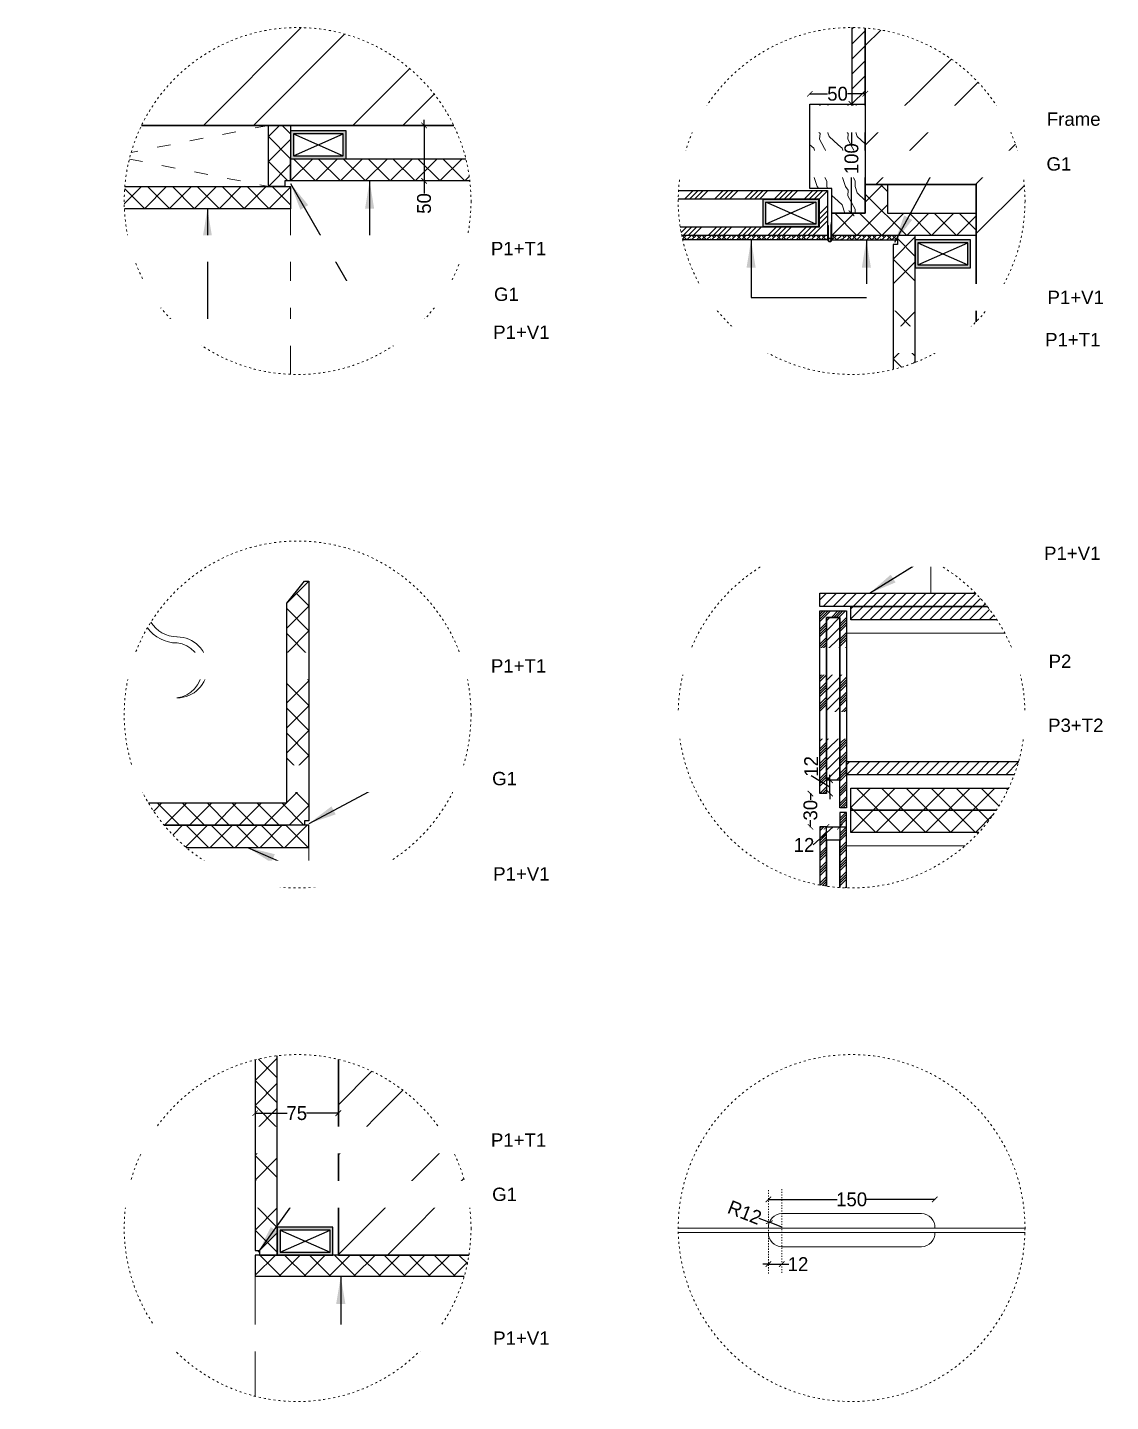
# Model space of a CAD drawing. Header units: millimetres. Extents: x 75500 to 345360, y -224327 to 19532.
# Drawn here: x 212466 to 213443, y -107054 to -105816 of the extents above; entities that cross this region are included whole.
import ezdxf

# ---------------------------------------------------------------- set-up
doc = ezdxf.new("R2010")
doc.units = ezdxf.units.MM
doc.header["$LTSCALE"] = 0.01
doc.linetypes.add('ACAD_ISO03W100', pattern=[30, 12, -18])
doc.linetypes.add('ZWCAD_ISO03W100', pattern=[30, 12, -18])
doc.layers.add('A- Ele 4', color=250, linetype='Continuous', lineweight=15, true_color=0x333333)
for name, color, linetype, lineweight in [('A-Ele 6', 250, 'Continuous', 0), ('A-WALL', 7, 'Continuous', 30), ('Cut', 1, 'Continuous', 25), ('ele 0.1', 252, 'Continuous', 13), ('furniture section', 7, 'Continuous', 25), ('hatch', 251, 'Continuous', 0), ('text', 253, 'Continuous', 0)]:
    doc.layers.add(name, color=color, linetype=linetype, lineweight=lineweight)
doc.layers.add('e .05', color=253, linetype='Continuous')
doc.styles.add('ISOCP2', font='GOTHIC.TTF')
doc.styles.add('rbrr.w.a.a.wd.unit-d$0$Standard', font='arial.ttf')
doc.styles.get("Standard").update_dxf_attribs({"font": 'arial.ttf'})
doc.dimstyles.new('77', dxfattribs={"dimscale": 0.25, "dimtxt": 130, "dimasz": 100, "dimexe": 5, "dimexo": 1, "dimgap": 0.25, "dimtad": 0, "dimdec": 0, "dimrnd": 5, "dimzin": 0, "dimdsep": 46, "dimtxsty": 'ISOCP2', "dimblk": 'ARCHTICK', "dimcen": 0, "dimdle": 100, "dimclrd": 1, "dimclre": 256, "dimclrt": 256, "dimazin": 0, "dimtm": 1e-09, "dimtfac": 1, "dimtdec": 0, "dimtmove": 1, "dimatfit": 0, "dimfxl": 1, "dimtolj": 1, "dimtzin": 12, "dimlwd": -1, "dimlwe": -1, "dimarcsym": 0})
doc.dimstyles.new('MIGCS IN MM 1 100', dxfattribs={"dimtxt": 40, "dimasz": 30, "dimexe": 180, "dimexo": 100, "dimgap": 25, "dimtad": 0, "dimdec": 0, "dimzin": 0, "dimdsep": 46, "dimtxsty": 'Standard', "dimblk": 'ARCHTICK', "dimcen": 150, "dimse1": 1, "dimse2": 1, "dimclrd": 3, "dimclre": 3, "dimclrt": 3, "dimadec": 0, "dimazin": 0, "dimtfac": 1, "dimtdec": 0, "dimtix": 1, "dimtmove": 2, "dimatfit": 3, "dimfxl": 1, "dimtolj": 1, "dimtzin": 0, "dimarcsym": 0})
pattern_1 = [(45, (213180.735, -106506.457), (-6.7352, 6.7352), []), (45, (213182.98, -106506.457), (-6.7352, 6.7352), []), (45, (213185.225, -106506.457), (-6.7352, 6.7352), []), (45, (213187.47, -106506.457), (-6.7352, 6.7352), [])]

# ---------------------------------------------------------------- blocks, each defined once
blk = doc.blocks.new('ASDFGBwrg')
at = {"layer": 'Cut'}
h = blk.add_hatch(color=256, dxfattribs=at)
h.dxf.hatch_style = 1
h.paths.add_polyline_path([(87923.9, 2882.8), (87923.9, 2857.8), (87973.9, 2857.8), (87973.9, 2882.8)])
h.paths.add_polyline_path([(87926.4, 2880.3), (87926.4, 2860.3), (87971.4, 2860.3), (87971.4, 2880.3)], flags=16)
for p, q in [((87926.4, 2880.3), (87971.4, 2860.3)), ((87926.4, 2860.3), (87971.4, 2880.3))]:
    blk.add_line(p, q, dxfattribs=at)
for points in [[(87923.9, 2882.8), (87973.9, 2882.8), (87973.9, 2857.8), (87923.9, 2857.8)], [(87926.4, 2880.3), (87971.4, 2880.3), (87971.4, 2860.3), (87926.4, 2860.3)]]:
    blk.add_lwpolyline(points, close=True, dxfattribs=at)
blk = doc.blocks.new('_ARCHTICK')
at = {"color": 0, "linetype": 'ByBlock', "const_width": 0.15}
blk.add_lwpolyline([(-0.5, -0.5), (0.5, 0.5)], dxfattribs=at)
blk = doc.blocks.new('*D331')
at = {"color": 1, "lineweight": 25, "ltscale": 4, "transparency": 16777216}
for p, q in [((212823.9, -105904.5), (212823.9, -105899.5)), ((212823.9, -105904.5), (212823.9, -105954.5)), ((212823.9, -105954.5), (212823.9, -105965.8)), ((212823.9, -105954.5), (212823.9, -105959.5))]:
    blk.add_line(p, q, dxfattribs=at)
at = {"layer": 'Defpoints', "color": 0, "transparency": 16777216}
for p in [(212803.8, -105904.5), (212803.8, -105954.5), (212823.9, -105954.5)]:
    blk.add_point(p, dxfattribs=at)
at = {"color": 1, "lineweight": 25, "transparency": 16777216, "xscale": 5, "yscale": 5, "zscale": 5}
for p, rotation in [((212823.9, -105904.5), 270), ((212823.9, -105954.5), 90)]:
    blk.add_blockref('_ARCHTICK', p, dxfattribs=dict(at, rotation=rotation))
at = {"transparency": 16777216, "insert": (212823.9, -105974.8), "char_height": 12.5, "attachment_point": 5, "rotation": 90, "style": 'ISOCP2'}
blk.add_mtext('\\A1;50', dxfattribs=at)
blk = doc.blocks.new('*D334')
at = {"color": 1, "lineweight": 25, "ltscale": 4, "transparency": 16777216}
for p, q in [((213171.3, -105876), (213187.5, -105876)), ((213221.8, -105876), (213205.6, -105876))]:
    blk.add_line(p, q, dxfattribs=at)
at = {"layer": 'Defpoints', "color": 0, "transparency": 16777216}
for p in [(213221.6, -105876), (213171.6, -105885.2), (213221.6, -105885.2)]:
    blk.add_point(p, dxfattribs=at)
at = {"color": 1, "lineweight": 25, "transparency": 16777216, "xscale": 5, "yscale": 5, "zscale": 5, "rotation": 180}
blk.add_blockref('_ARCHTICK', (213171.6, -105876), dxfattribs=at)
at = {"color": 1, "lineweight": 25, "transparency": 16777216, "xscale": 5, "yscale": 5, "zscale": 5}
blk.add_blockref('_ARCHTICK', (213221.6, -105876), dxfattribs=at)
at = {"transparency": 16777216, "insert": (213196.6, -105876), "char_height": 12.5, "attachment_point": 5, "style": 'ISOCP2'}
blk.add_mtext('\\A1;50', dxfattribs=at)
blk = doc.blocks.new('*D335')
at = {"color": 1, "lineweight": 25, "ltscale": 4, "transparency": 16777216}
for p, q in [((213209.2, -105885), (213209.2, -105921.4)), ((213209.2, -105984), (213209.2, -105947.5))]:
    blk.add_line(p, q, dxfattribs=at)
at = {"layer": 'Defpoints', "color": 0, "transparency": 16777216}
for p in [(213221.6, -105885.2), (213209.2, -105983.7), (213221.6, -105983.7)]:
    blk.add_point(p, dxfattribs=at)
at = {"color": 1, "lineweight": 25, "transparency": 16777216, "xscale": 5, "yscale": 5, "zscale": 5}
for p, rotation in [((213209.2, -105885.2), 90), ((213209.2, -105983.7), 270)]:
    blk.add_blockref('_ARCHTICK', p, dxfattribs=dict(at, rotation=rotation))
at = {"transparency": 16777216, "insert": (213209.2, -105934.5), "char_height": 12.5, "attachment_point": 5, "rotation": 90, "style": 'ISOCP2'}
blk.add_mtext('\\A1;100', dxfattribs=at)
blk = doc.blocks.new('*D336')
at = {"color": 1, "lineweight": 25, "ltscale": 4, "transparency": 16777216}
for p, q in [((212671.3, -106794.5), (212700.4, -106794.5)), ((212746.8, -106794.5), (212717.8, -106794.5))]:
    blk.add_line(p, q, dxfattribs=at)
at = {"layer": 'Defpoints', "color": 0, "transparency": 16777216}
for p in [(212671.6, -106788.3), (212746.6, -106788.3), (212746.6, -106794.5)]:
    blk.add_point(p, dxfattribs=at)
at = {"color": 1, "lineweight": 25, "transparency": 16777216, "xscale": 5, "yscale": 5, "zscale": 5, "rotation": 180}
blk.add_blockref('_ARCHTICK', (212671.6, -106794.5), dxfattribs=at)
at = {"color": 1, "lineweight": 25, "transparency": 16777216, "xscale": 5, "yscale": 5, "zscale": 5}
blk.add_blockref('_ARCHTICK', (212746.6, -106794.5), dxfattribs=at)
at = {"transparency": 16777216, "insert": (212709.1, -106794.5), "char_height": 12.5, "attachment_point": 5, "style": 'ISOCP2'}
blk.add_mtext('\\A1;75', dxfattribs=at)
blk = doc.blocks.new('*D386')
at = {"color": 1, "lineweight": 25, "ltscale": 4, "transparency": 16777216}
for p, q in [((213172.2, -106506.2), (213172.2, -106512.3)), ((213172.2, -106536.7), (213172.2, -106530.6))]:
    blk.add_line(p, q, dxfattribs=at)
at = {"layer": 'Defpoints', "color": 0, "transparency": 16777216}
for p in [(213172.2, -106506.5), (213180.7, -106506.5), (213180.7, -106536.5)]:
    blk.add_point(p, dxfattribs=at)
at = {"color": 1, "lineweight": 25, "transparency": 16777216, "xscale": 5, "yscale": 5, "zscale": 5}
for p, rotation in [((213172.2, -106506.5), 90), ((213172.2, -106536.5), 270)]:
    blk.add_blockref('_ARCHTICK', p, dxfattribs=dict(at, rotation=rotation))
at = {"transparency": 16777216, "insert": (213172.2, -106521.5), "char_height": 12.5, "attachment_point": 5, "rotation": 90, "style": 'ISOCP2'}
blk.add_mtext('\\A1;30', dxfattribs=at)
blk = doc.blocks.new('*D387')
at = {"color": 1, "lineweight": 25, "ltscale": 4, "transparency": 16777216}
for p, q in [((213172.8, -106490.1), (213172.8, -106490.3)), ((213172.8, -106490.3), (213189.8, -106500.5)), ((213189.8, -106494.5), (213189.8, -106489.5)), ((213189.8, -106506.5), (213189.8, -106494.5)), ((213189.8, -106506.5), (213189.8, -106511.5))]:
    blk.add_line(p, q, dxfattribs=at)
at = {"layer": 'Defpoints', "color": 0, "transparency": 16777216}
for p in [(213186.7, -106494.5), (213189.8, -106494.5), (213186.7, -106506.5)]:
    blk.add_point(p, dxfattribs=at)
at = {"color": 1, "lineweight": 25, "transparency": 16777216, "xscale": 5, "yscale": 5, "zscale": 5}
for p, rotation in [((213189.8, -106494.5), 270), ((213189.8, -106506.5), 90)]:
    blk.add_blockref('_ARCHTICK', p, dxfattribs=dict(at, rotation=rotation))
at = {"transparency": 16777216, "insert": (213172.8, -106482), "char_height": 12.5, "attachment_point": 5, "rotation": 90, "style": 'ISOCP2'}
blk.add_mtext('\\A1;12', dxfattribs=at)
blk = doc.blocks.new('*D388')
at = {"color": 1, "lineweight": 25, "ltscale": 4, "transparency": 16777216}
for p, q in [((213174.6, -106552.8), (213192.7, -106536.5)), ((213186.7, -106536.5), (213181.7, -106536.5)), ((213186.7, -106536.5), (213198.7, -106536.5)), ((213198.7, -106536.5), (213203.7, -106536.5)), ((213174.5, -106552.8), (213174.6, -106552.8))]:
    blk.add_line(p, q, dxfattribs=at)
at = {"layer": 'Defpoints', "color": 0, "transparency": 16777216}
for p in [(213186.7, -106536.5), (213198.7, -106536.5), (213198.7, -106536.5)]:
    blk.add_point(p, dxfattribs=at)
at = {"color": 1, "lineweight": 25, "transparency": 16777216, "xscale": 5, "yscale": 5, "zscale": 5}
blk.add_blockref('_ARCHTICK', (213186.7, -106536.5), dxfattribs=at)
at = {"color": 1, "lineweight": 25, "transparency": 16777216, "xscale": 5, "yscale": 5, "zscale": 5, "rotation": 180}
blk.add_blockref('_ARCHTICK', (213198.7, -106536.5), dxfattribs=at)
at = {"transparency": 16777216, "insert": (213166.4, -106552.8), "char_height": 12.5, "attachment_point": 5, "style": 'ISOCP2'}
blk.add_mtext('\\A1;12', dxfattribs=at)
blk = doc.blocks.new('*D389')
at = {"color": 1, "lineweight": 25, "ltscale": 4, "transparency": 16777216}
for p, q in [((213134.1, -106872.2), (213196.3, -106872.2)), ((213284.6, -106872.2), (213222.3, -106872.2))]:
    blk.add_line(p, q, dxfattribs=at)
at = {"layer": 'Defpoints', "color": 0, "transparency": 16777216}
for p in [(213134.3, -106872.2), (213134.3, -106898), (213284.3, -106898)]:
    blk.add_point(p, dxfattribs=at)
at = {"color": 1, "lineweight": 25, "transparency": 16777216, "xscale": 5, "yscale": 5, "zscale": 5}
for p, rotation in [((213134.3, -106872.2), 179.9999999999944), ((213284.3, -106872.2), 359.9999999999945)]:
    blk.add_blockref('_ARCHTICK', p, dxfattribs=dict(at, rotation=rotation))
at = {"transparency": 16777216, "insert": (213209.3, -106872.2), "char_height": 12.5, "attachment_point": 5, "style": 'ISOCP2'}
blk.add_mtext('\\A1;150', dxfattribs=at)
blk = doc.blocks.new('*D390')
at = {"color": 1, "lineweight": 25, "ltscale": 4, "transparency": 16777216}
for p in [(213125.8, -106889), (213146.5, -106897.2)]:
    blk.add_line(p, (213135.2, -106892.7), dxfattribs=at)
at = {"layer": 'Defpoints', "color": 0, "transparency": 16777216}
for p in [(213135.2, -106892.7), (213146.5, -106897.2)]:
    blk.add_point(p, dxfattribs=at)
at = {"color": 1, "lineweight": 25, "transparency": 16777216, "xscale": 5, "yscale": 5, "zscale": 5, "rotation": 338.4840540562271}
blk.add_blockref('_ARCHTICK', (213135.2, -106892.7), dxfattribs=at)
at = {"transparency": 16777216, "insert": (213112.9, -106883.9), "char_height": 12.5, "attachment_point": 5, "rotation": 338.4841, "style": 'ISOCP2'}
blk.add_mtext('\\A1;R12', dxfattribs=at)
blk = doc.blocks.new('*D391')
at = {"color": 1, "lineweight": 25, "ltscale": 4, "transparency": 16777216}
for p, q in [((213134.3, -106930.5), (213129.3, -106930.5)), ((213134.3, -106930.5), (213146.3, -106930.5)), ((213146.3, -106930.5), (213152.8, -106930.5)), ((213146.3, -106930.5), (213151.3, -106930.5))]:
    blk.add_line(p, q, dxfattribs=at)
at = {"layer": 'Defpoints', "color": 0, "transparency": 16777216}
for p in [(213146.3, -106930.5), (213134.3, -106931.6), (213146.3, -106931.6)]:
    blk.add_point(p, dxfattribs=at)
at = {"color": 1, "lineweight": 25, "transparency": 16777216, "xscale": 5, "yscale": 5, "zscale": 5}
blk.add_blockref('_ARCHTICK', (213134.3, -106930.5), dxfattribs=at)
at = {"color": 1, "lineweight": 25, "transparency": 16777216, "xscale": 5, "yscale": 5, "zscale": 5, "rotation": 180}
blk.add_blockref('_ARCHTICK', (213146.3, -106930.5), dxfattribs=at)
at = {"transparency": 16777216, "insert": (213161, -106930.5), "char_height": 12.5, "attachment_point": 5, "style": 'ISOCP2'}
blk.add_mtext('\\A1;12', dxfattribs=at)

msp = doc.modelspace()

# ---------------------------------------------------------------- hatches: boundary and pattern name
at = {"layer": 'hatch'}
h = msp.add_hatch(dxfattribs=at)
h.set_pattern_fill('ANSI32', color=256, scale=10, angle=180)
h.set_pattern_definition([(225, (210253.55, -106704.46), (67.352, -67.352), []), (225, (210208.65, -106704.46), (67.352, -67.352), [])])
edge = h.paths.add_edge_path()
edge.add_line((212850.6, -105904.5), (212569.2, -105904.5))
edge.add_arc((212709.9, -105972.6), 156.3, 25.8485, 154.1515, ccw=False)
h = msp.add_hatch(dxfattribs=at)
h.set_pattern_fill('ANSI31', color=256, scale=3, angle=360)
h.set_pattern_definition([(45, (213209.571, -105885.208), (-6.7352, 6.7352), [])])
h.paths.add_polyline_path([(213209.6, -105816.3, -0.019212), (213221.6, -105816.8), (213221.6, -105885.2), (213209.6, -105885.2)])
h = msp.add_hatch(dxfattribs=at)
h.set_pattern_fill('ANSI32', color=256, scale=10, angle=180)
h.set_pattern_definition([(225, (213221.57, -109873.71), (67.352, -67.352), []), (225, (213176.67, -109873.71), (67.352, -67.352), [])])
h.paths.add_polyline_path([(213221.6, -105816.8, -0.391432), (213365.7, -105972.6, -0.19489), (213321.6, -106081.4), (213321.6, -105957.7), (213221.6, -105957.7)])
h = msp.add_hatch(dxfattribs=at)
h.set_pattern_fill('WOOD2', color=256, angle=360)
h.set_pattern_definition([(108.435, (213178.175, -105985.208), (-25.39996, 50.8), [9.6386, -70.6832]), (139.3987, (213175.127, -105976.0642), (-152.399975, 127.00001), [4.6835, -229.493]), (136.8476, (213196.9709, -105973.0162), (-380.999937, 355.600072), [11.1413, -545.9242]), (109.983, (213188.843, -105965.3962), (-76.199986, 203.200017), [5.946, -291.3534]), (90, (213186.81, -105985.208), (-25.4, 25.4), [5.08, -20.32]), (118.4429, (213186.8109, -105980.12815), (177.7998435, -330.200096), [13.8657, -679.4194]), (84.2894, (213180.207, -105967.9362), (-25.40003, -228.599985), [5.1053, -250.1615]), (129.8056, (213180.715, -105962.856), (101.60006, -126.99995), [3.9676, -194.4127])])
h.paths.add_polyline_path([(213171.6, -105961.2), (213171.6, -105885.2), (213221.6, -105885.2), (213221.6, -105983.7), (213191.6, -105983.7), (213191.6, -105961.2)])
h = msp.add_hatch(dxfattribs=at)
h.set_pattern_fill('ANSI37', color=256, scale=5, angle=180)
h.set_pattern_definition([(225, (212683.55, -105959.464), (11.2253, -11.2253), []), (315, (212683.55, -105959.464), (11.2253, 11.2253), [])])
h.paths.add_polyline_path([(212683.5, -105904.5), (212683.5, -105959.5), (212698.5, -105959.5), (212698.5, -105954.5), (212703.5, -105954.5), (212703.5, -105904.5)])
h = msp.add_hatch(dxfattribs=at)
h.set_pattern_fill('ANSI37', color=256, scale=5, angle=180)
h.set_pattern_definition([(225, (212703.55, -105954.464), (11.2253, -11.2253), []), (315, (212703.55, -105954.464), (11.2253, 11.2253), [])])
h.paths.add_polyline_path([(212703.5, -105954.5), (212703.5, -105934.5), (212753.5, -105934.5), (212861.5, -105934.5, -0.032551), (212865.2, -105954.5)])
h = msp.add_hatch(dxfattribs=at)
h.set_pattern_fill('ANSI37', color=256, scale=5, angle=180)
h.set_pattern_definition([(225, (212403.55, -106484.464), (11.2253, -11.2253), []), (315, (212403.55, -106484.464), (11.2253, 11.2253), [])])
edge = h.paths.add_edge_path()
edge.add_line((212554.1, -105959.5), (212703.5, -105959.5))
edge.add_line((212703.5, -105959.5), (212703.5, -105979.5))
edge.add_line((212703.5, -105979.5), (212553.7, -105979.5))
edge.add_arc((212709.9, -105972.6), 156.3, 175.1708, 182.5072, ccw=False)
h = msp.add_hatch(dxfattribs=at)
h.set_pattern_fill('ANSI34', color=256, angle=360)
h.set_pattern_definition([(45, (213052.99, -106003.708), (-13.4704, 13.4704), []), (45, (213057.48, -106003.708), (-13.4704, 13.4704), []), (45, (213061.97, -106003.708), (-13.4704, 13.4704), []), (45, (213066.46, -106003.708), (-13.4704, 13.4704), [])])
h.paths.add_polyline_path([(213053, -105970.7, -0.012287), (213053.3, -105963.2), (213187.6, -105963.2), (213187.6, -106003.7), (213056.1, -106003.7, -0.012183), (213054.8, -105996.2), (213180.1, -105996.2), (213180.1, -105970.7)])
h = msp.add_hatch(dxfattribs=at)
h.set_pattern_fill('ANSI37', color=256, scale=5, angle=180)
h.set_pattern_definition([(225, (213191.571, -106003.708), (11.2253, -11.2253), []), (315, (213191.571, -106003.708), (11.2253, 11.2253), [])])
h.paths.add_polyline_path([(213191.6, -106003.7), (213191.6, -105983.7), (213221.6, -105983.7), (213221.6, -105957.7), (213241.6, -105957.7), (213241.6, -105983.7), (213321.6, -105983.7), (213321.6, -106003.7)])
h = msp.add_hatch(dxfattribs=at)
h.set_pattern_fill('ANSI38', color=256)
h.set_pattern_definition([(45, (213056.1117, -106007.708), (-2.245064, 2.245064), []), (135, (213056.1117, -106007.708), (-6.73519, 2.245064), [7.9375, -4.7625])])
h.paths.add_polyline_path([(213056.1, -106003.7), (213187.6, -106003.7), (213187.6, -106007.7), (213057, -106007.7, -0.006545)])
h = msp.add_hatch(dxfattribs=at)
h.set_pattern_fill('ANSI38', color=256)
h.set_pattern_definition([(45, (213191.571, -106007.708), (-2.24506, 2.24506), []), (135, (213191.571, -106007.708), (-6.7352, 2.24506), [7.9375, -4.7625])])
h.paths.add_polyline_path([(213191.6, -106003.7), (213250.6, -106003.7), (213250.6, -106007.7), (213191.6, -106007.7)])
h = msp.add_hatch(dxfattribs=at)
h.set_pattern_fill('ANSI37', color=256, scale=5, angle=180)
h.set_pattern_definition([(225, (213246.571, -107708.708), (11.22532, -11.22532), []), (315, (213246.571, -107708.708), (11.22532, 11.22532), [])])
h.paths.add_polyline_path([(213246.6, -106011.7), (213250.6, -106011.7), (213250.6, -106003.7), (213266.6, -106003.7), (213266.6, -106118.1, -0.033597), (213246.6, -106124.5)])
h = msp.add_hatch(dxfattribs=at)
h.set_pattern_fill('ANSI37', color=256, scale=5, angle=180)
h.set_pattern_definition([(225, (212720.139, -106315.032), (11.2253, -11.2253), []), (315, (212720.139, -106315.032), (11.2253, 11.2253), [])])
edge = h.paths.add_edge_path()
edge.add_line((212700.1, -106335), (212716.1, -106315))
edge.add_line((212716.1, -106315), (212720.1, -106315))
edge.add_line((212720.1, -106315), (212720.1, -106531))
edge.add_line((212720.1, -106531), (212716.1, -106531))
edge.add_line((212716.1, -106531), (212716.1, -106535))
edge.add_line((212716.1, -106535), (212589.5, -106535))
edge.add_arc((212709.9, -106435.3), 156.3, 210.6658, 219.6399, ccw=False)
edge.add_line((212575.4, -106515), (212700.1, -106515))
edge.add_line((212700.1, -106515), (212700.1, -106335))
h = msp.add_hatch(dxfattribs=at)
h.set_pattern_fill('ANSI31', color=256, scale=2)
h.set_pattern_definition([(45, (213180.735, -106349.957), (-4.49013, 4.49013), [])])
edge = h.paths.add_edge_path()
edge.add_line((213208.7, -106350), (213340.3, -106350))
edge.add_arc((213209.3, -106435.3), 156.3, 33.0842, 38.5084)
edge.add_line((213331.7, -106338), (213208.7, -106338))
edge.add_line((213208.7, -106338), (213208.7, -106350))
edge = h.paths.add_edge_path()
edge.add_line((213180.7, -106338), (213331.7, -106338))
edge.add_arc((213209.3, -106435.3), 156.3, 38.5084, 44.3778)
edge.add_line((213321.1, -106326), (213180.7, -106326))
edge.add_line((213180.7, -106326), (213180.7, -106338))
h = msp.add_hatch(dxfattribs=at)
h.set_pattern_fill('ANSI34', color=256, scale=0.5)
h.set_pattern_definition(pattern_1)
h.paths.add_polyline_path([(213180.7, -106342), (213180.7, -106506.5), (213186.7, -106506.5), (213186.7, -106348), (213198.7, -106348), (213198.7, -106519.5), (213204.7, -106519.5), (213204.7, -106342)])
h = msp.add_hatch(dxfattribs=at)
h.set_pattern_fill('ANSI31', color=256, scale=2)
h.set_pattern_definition([(45, (213186.735, -106494.457), (-4.49013, 4.49013), [])])
h.paths.add_polyline_path([(213186.7, -106348), (213186.7, -106494.5), (213198.7, -106494.5), (213198.7, -106348)])
h = msp.add_hatch(dxfattribs=at)
h.set_pattern_fill('ANSI31', color=256, scale=2)
h.set_pattern_definition([(45, (213204.735, -106489.457), (-4.49013, 4.49013), [])])
edge = h.paths.add_edge_path()
edge.add_line((213359.9, -106477.5), (213204.7, -106477.5))
edge.add_line((213204.7, -106477.5), (213204.7, -106489.5))
edge.add_line((213204.7, -106489.5), (213356, -106489.5))
edge.add_arc((213209.3, -106435.3), 156.3, 339.7303, 344.3547)
h = msp.add_hatch(dxfattribs=at)
h.set_pattern_fill('ANSI37', color=256, scale=5, angle=360)
h.set_pattern_definition([(45, (213208.735, -106541.457), (-11.2253, 11.2253), []), (135, (213208.735, -106541.457), (-11.2253, -11.2253), [])])
edge = h.paths.add_edge_path()
edge.add_line((213208.7, -106521.5), (213208.7, -106541.5))
edge.add_line((213208.7, -106541.5), (213324.1, -106541.5))
edge.add_arc((213209.3, -106435.3), 156.3, 317.23, 326.5556)
edge.add_line((213339.8, -106521.5), (213208.7, -106521.5))
edge = h.paths.add_edge_path()
edge.add_line((213351, -106501.5), (213208.7, -106501.5))
edge.add_line((213208.7, -106501.5), (213208.7, -106521.5))
edge.add_line((213208.7, -106521.5), (213339.8, -106521.5))
edge.add_arc((213209.3, -106435.3), 156.3, 326.5556, 334.9634)
h = msp.add_hatch(dxfattribs=at)
h.set_pattern_fill('ANSI37', color=256, scale=5, angle=180)
h.set_pattern_definition([(225, (212720.139, -106915.032), (11.2253, -11.2253), []), (315, (212720.139, -106915.032), (11.2253, 11.2253), [])])
edge = h.paths.add_edge_path()
edge.add_line((212589.5, -106535), (212720.1, -106535))
edge.add_line((212720.1, -106535), (212720.1, -106555))
edge.add_line((212720.1, -106555), (212609.4, -106555))
edge.add_arc((212709.9, -106435.3), 156.3, 219.6399, 229.9862, ccw=False)
h = msp.add_hatch(dxfattribs=at)
h.set_pattern_fill('ANSI34', color=256, scale=0.5)
h.set_pattern_definition(pattern_1)
edge = h.paths.add_edge_path()
edge.add_line((213186.7, -106536.5), (213186.7, -106590))
edge.add_arc((213209.3, -106435.3), 156.3, 259.4622, 261.6914, ccw=False)
edge.add_line((213180.7, -106589), (213180.7, -106536.5))
edge.add_line((213180.7, -106536.5), (213186.7, -106536.5))
edge = h.paths.add_edge_path()
edge.add_line((213204.7, -106523.5), (213204.7, -106591.6))
edge.add_arc((213209.3, -106435.3), 156.3, 266.1154, 268.3171, ccw=False)
edge.add_line((213198.7, -106591.3), (213198.7, -106523.5))
edge.add_line((213198.7, -106523.5), (213204.7, -106523.5))
h = msp.add_hatch(dxfattribs=at)
h.set_pattern_fill('ANSI37', color=256, scale=5, angle=180)
h.set_pattern_definition([(225, (212671.556, -106922.271), (11.2253, -11.2253), []), (315, (212671.556, -106922.271), (11.2253, 11.2253), [])])
edge = h.paths.add_edge_path()
edge.add_line((212691.6, -106742.7), (212691.6, -106922.3))
edge.add_line((212691.6, -106922.3), (212675.6, -106922.3))
edge.add_line((212675.6, -106922.3), (212675.6, -106918.3))
edge.add_line((212675.6, -106918.3), (212671.6, -106918.3))
edge.add_line((212671.6, -106918.3), (212671.6, -106746.4))
edge.add_arc((212709.9, -106898), 156.3, 96.7332, 104.1922, ccw=False)
h = msp.add_hatch(dxfattribs=at)
h.set_pattern_fill('ANSI32', color=256, scale=10, angle=180)
h.set_pattern_definition([(225, (212646.56, -109087.27), (67.352, -67.352), []), (225, (212601.65, -109087.27), (67.352, -67.352), [])])
h.paths.add_polyline_path([(212746.6, -106746, -0.346448), (212866.2, -106898, -0.039042), (212864.3, -106922.3), (212746.6, -106922.3)])
h = msp.add_hatch(dxfattribs=at)
h.set_pattern_fill('ANSI37', color=256, scale=5, angle=180)
h.set_pattern_definition([(225, (212671.556, -107322.271), (11.2253, -11.2253), []), (315, (212671.556, -107322.271), (11.2253, 11.2253), [])])
edge = h.paths.add_edge_path()
edge.add_line((212671.6, -106941.3), (212860.1, -106941.3))
edge.add_arc((212709.9, -106898), 156.3, 343.9194, 351.0567)
edge.add_line((212864.3, -106922.3), (212741.6, -106922.3))
edge.add_line((212741.6, -106922.3), (212691.6, -106922.3))
edge.add_line((212691.6, -106922.3), (212671.6, -106922.3))
edge.add_line((212671.6, -106922.3), (212671.6, -106941.3))

# ---------------------------------------------------------------- linework, layer by layer
at = {"layer": 'A- Ele 4', "linetype": 'ZWCAD_ISO03W100', "ltscale": 100}
for p, q in [((212683.5, -105904.5), (212559.8, -105928.8)), ((212558.2, -105934.8), (212683.5, -105959.5))]:
    msp.add_line(p, q, dxfattribs=at)
at = {"layer": 'A-Ele 6', "linetype": 'ACAD_ISO03W100', "ltscale": 8}
for p, q in [((213134.3, -106939.1), (213134.3, -106862.5)), ((213146.3, -106938.3), (213146.3, -106861.7))]:
    msp.add_line(p, q, dxfattribs=at)
at = {"layer": 'A-Ele 6'}
for p, q in [((213134.3, -106898), (213284.3, -106898)), ((213134.3, -106902), (213284.3, -106902))]:
    msp.add_line(p, q, dxfattribs=at)
at = {"layer": 'A-Ele 6', "color": 252, "linetype": 'ZWCAD_ISO03W100', "ltscale": 15}
for centre in [(212709.9, -105972.6), (213209.3, -105972.6), (212709.9, -106435.3), (213209.3, -106435.3), (212709.9, -106898), (213209.3, -106898)]:
    msp.add_circle(centre, 156.3, dxfattribs=at)
at = {"layer": 'A-WALL'}
for points in [[(213221.6, -105816.8), (213221.6, -105957.7), (213321.6, -105957.7), (213321.6, -106081.4)], [(212850.6, -105904.5), (212569.2, -105904.5)], [(212746.6, -106746), (212746.6, -106922.3), (212864.3, -106922.3)]]:
    msp.add_lwpolyline(points, dxfattribs=at)
at = {"layer": 'Defpoints'}
for p, q in [((212575.4, -106515), (212700.1, -106515)), ((212589.5, -106535), (212700.1, -106535))]:
    msp.add_line(p, q, dxfattribs=at)
at = {"layer": 'e .05', "linetype": 'Continuous', "lineweight": 5}
for p, q in [((212703.5, -106128.8), (212703.5, -105979.5)), ((213187.8, -106007.7), (213187.8, -105994.7)), ((213187.8, -105994.7), (213188.5, -105994.7)), ((213188.5, -105994.7), (213188.5, -106006.4)), ((213191.3, -105990.7), (213190.7, -105994.7)), ((213190.7, -105994.7), (213190.7, -106006.4)), ((213191.3, -106007.7), (213191.3, -105994.7)), ((212720.1, -106591.3), (212720.1, -106555)), ((213146.3, -106885), (213272.3, -106885)), ((213134.3, -106898), (213053, -106898)), ((213134.3, -106902), (213053, -106902)), ((213365.7, -106898), (213284.3, -106898)), ((213365.6, -106902), (213284.3, -106902)), ((213146.3, -106915), (213272.3, -106915))]:
    msp.add_line(p, q, dxfattribs=at)
for radius in [1.74, 1.11]:
    msp.add_circle((213189.6, -106007.7), radius, dxfattribs=at)
at = {"layer": 'e .05', "color": 8, "linetype": 'Continuous', "lineweight": 5}
for centre, start, end in [((213146.5, -106897.2), 90.9365, 183.6447), ((213272.1, -106897.2), 356.3553, 89.0635), ((213146.5, -106902.7), 176.3553, 269.0635), ((213272.1, -106902.7), 270.9365, 3.6447)]:
    msp.add_arc(centre, 12.2, start, end, dxfattribs=at)
at = {"layer": 'ele 0.1'}
for centre, radius, start, end in [((212601.2, -106337.8), 33, 215.8955, 269.9186), ((212601.2, -106337.8), 27.5, 210.9389, 269.9186), ((212601.2, -106392.8), 27.5, 269.9186, 89.9186), ((212598.4, -106395.5), 24.9, 276.2588, 83.5784)]:
    msp.add_arc(centre, radius, start, end, dxfattribs=at)
at = {"layer": 'furniture section'}
for p, q in [((213191.6, -106003.7), (213191.6, -106007.7)), ((213191.6, -106007.7), (213250.6, -106007.7))]:
    msp.add_line(p, q, dxfattribs=at)
for points in [[(212683.5, -105904.5), (212703.5, -105904.5), (212703.5, -105954.5), (212698.5, -105954.5), (212698.5, -105959.5), (212683.5, -105959.5)], [(213191.6, -106003.7), (213191.6, -105983.7), (213221.6, -105983.7), (213221.6, -105957.7), (213241.6, -105957.7), (213241.6, -105983.7), (213321.6, -105983.7), (213321.6, -106003.7)]]:
    msp.add_lwpolyline(points, close=True, dxfattribs=at)
for points in [[(212865.2, -105954.5), (212703.5, -105954.5), (212703.5, -105934.5), (212861.5, -105934.5)], [(212554.1, -105959.5), (212703.5, -105959.5), (212703.5, -105979.5), (212553.7, -105979.5)], [(213053.3, -105963.2), (213187.6, -105963.2), (213187.6, -106003.7), (213056.1, -106003.7)], [(213053, -105970.7), (213180.1, -105970.7), (213180.1, -105996.2), (213054.8, -105996.2)], [(213187.6, -106003.7), (213187.6, -106007.7), (213057, -106007.7)], [(213331.7, -106338), (213180.7, -106338), (213180.7, -106326), (213321.1, -106326)], [(213340.3, -106350), (213208.7, -106350), (213208.7, -106338), (213331.7, -106338)], [(213356, -106489.5), (213204.7, -106489.5), (213204.7, -106477.5), (213359.9, -106477.5)], [(213339.8, -106521.5), (213208.7, -106521.5), (213208.7, -106501.5), (213351, -106501.5)], [(213324.1, -106541.5), (213208.7, -106541.5), (213208.7, -106521.5), (213339.8, -106521.5)], [(212609.4, -106555), (212720.1, -106555), (212720.1, -106535), (212589.5, -106535)], [(213204.7, -106591.6), (213204.7, -106523.5), (213198.7, -106523.5), (213198.7, -106591.3)], [(213186.7, -106590), (213186.7, -106536.5), (213180.7, -106536.5), (213180.7, -106589)], [(213198.7, -106591.3), (213198.7, -106548.5), (213186.7, -106548.5), (213186.7, -106590)], [(212864.3, -106922.3), (212671.6, -106922.3), (212671.6, -106941.3), (212860.1, -106941.3)]]:
    msp.add_lwpolyline(points, dxfattribs=at)
at = {"layer": 'hatch'}
for p, q in [((213280.7, -106296.2), (213280.7, -106326)), ((213347.4, -106362), (213204.7, -106362)), ((213311.7, -106553.5), (213204.7, -106553.5)), ((212671.6, -107049.5), (212671.6, -106941.3))]:
    msp.add_line(p, q, dxfattribs=at)

# ---------------------------------------------------------------- block references
at = {"layer": 'Cut', "xscale": -1, "rotation": 179.9999999999994}
for p in [(124779.7, -103051.7), (125342.7, -103149.9), (124767.7, -104039.5)]:
    msp.add_blockref('ASDFGBwrg', p, dxfattribs=at)
at = {"layer": 'Cut', "rotation": 180.0000000000004}
msp.add_blockref('ASDFGBwrg', (301103.4, -103113.2), dxfattribs=at)

# ---------------------------------------------------------------- dimensions: what is measured, and where the dimension line sits
at = {"ltscale": 4}
for p1, p2, distance, picture, middle in [((213171.6, -105885.2), (213221.6, -105885.2), 9.2, '*D334', (213196.6, -105876)), ((213221.570903, -105885.2081502), (213221.570903, -105983.7081502), -12.4011148, '*D335', (213209.1697882, -105934.4581502)), ((213180.7, -106536.5), (213180.7, -106506.5), 8.5, '*D386', (213172.2, -106521.5)), ((213284.3, -106898), (213134.3, -106898), -25.8, '*D389', (213209.3, -106872.2))]:
    dim = msp.add_aligned_dim(p1=p1, p2=p2, distance=distance, dimstyle='77', override={"dimtxt": 50, "dimasz": 20, "dimexe": 1, "dimpost": '\\X', "dimblk": 'ARCHTICK', "dimdle": 1, "dimse1": 1, "dimse2": 1, "dimclre": 253, "dimlwd": 25}, dxfattribs=at)
    dim.commit()
    dim.dimension.update_dxf_attribs({"geometry": picture, "text_midpoint": middle})
dim = msp.add_linear_dim(base=(212823.9, -105954.5), p1=(212803.8, -105904.5), p2=(212803.8, -105954.5), angle=270, dimstyle='77', override={"dimtxt": 50, "dimasz": 20, "dimexe": 1, "dimpost": '\\X', "dimblk": 'ARCHTICK', "dimdle": 1, "dimse1": 1, "dimse2": 1, "dimclre": 253, "dimlwd": 25}, dxfattribs=at)
dim.commit()
dim.dimension.update_dxf_attribs({"geometry": '*D331', "text_midpoint": (212823.9, -105974.8), "dimtype": 161})
for base, p1, p2, angle, picture, middle in [((213189.8, -106494.5), (213186.7, -106506.5), (213186.7, -106494.5), 90, '*D387', (213172.8, -106490.1)), ((213198.7, -106536.5), (213186.7, -106536.5), (213198.7, -106536.5), 0, '*D388', (213174.4, -106552.8)), ((213146.3, -106930.5), (213134.3, -106931.6), (213146.3, -106931.6), 0, '*D391', (213161, -106930.5))]:
    dim = msp.add_linear_dim(base=base, p1=p1, p2=p2, angle=angle, text='12', dimstyle='77', override={"dimtxt": 50, "dimasz": 20, "dimexe": 1, "dimpost": '\\X', "dimtxsty": 'ISOCP2', "dimblk": 'ARCHTICK', "dimdle": 1, "dimse1": 1, "dimse2": 1, "dimclre": 253, "dimlwd": 25}, dxfattribs=at)
    dim.commit()
    dim.dimension.update_dxf_attribs({"geometry": picture, "text_midpoint": middle, "dimtype": 161})
dim = msp.add_radius_dim(center=(213146.5, -106897.2), mpoint=(213135.2, -106892.7), text='R12', dimstyle='77', override={"dimtxt": 50, "dimasz": 20, "dimexe": 1, "dimpost": '\\X', "dimtxsty": 'ISOCP2', "dimblk": 'ARCHTICK', "dimdle": 1, "dimse1": 1, "dimse2": 1, "dimclre": 253, "dimlwd": 25}, dxfattribs=at)
dim.commit()
dim.dimension.update_dxf_attribs({"geometry": '*D390', "text_midpoint": (213112.9, -106883.9), "dimtype": 164})

# ---------------------------------------------------------------- leaders
at = {"layer": 'text'}
for points in [[(213191.5, -105898.7), (213385.7, -105898.7)], [(213248.2, -106009.6), (213286.8, -105939.1), (213385.7, -105939.1)], [(212703.4, -105956.7), (212761.2, -106056.9), (212886, -106056.9)], [(212774.8, -105954.5), (212774.8, -106015.1), (212886, -106015.1)], [(213222.6, -106007.7), (213222.6, -106059.5), (213385.7, -106059.5)], [(213246.6, -106097.1), (213385.7, -106097.1)], [(213225.5, -106326), (213284.5, -106289.3), (213385.7, -106289.3)], [(213191.6, -106386.9), (213385.7, -106386.9)], [(212720.1, -106391.1), (212886, -106391.1)], [(213182.3, -106444.6), (213385.7, -106444.6)], [(212720.3, -106533.4), (212796.3, -106492.9), (212886, -106492.9)], [(212664.8, -106555), (212720.1, -106579), (212886, -106579)], [(212671.6, -106818.3), (212886, -106818.3)], [(212674.5, -106919.8), (212712, -106867.5), (212886, -106867.5)], [(212748.8, -106941.3), (212748.8, -106997.3), (212886, -106997.3)]]:
    msp.add_leader(points, dimstyle='MIGCS IN MM 1 100', override={"dimasz": 25, "dimgap": 20, "dimclrd": 256}, dxfattribs=at)

# ---------------------------------------------------------------- next in the draw order: texts
at = {"layer": 'furniture section', "char_height": 12, "width": 435.199, "attachment_point": 3, "style": 'rbrr.w.a.a.wd.unit-d$0$Standard', "bg_fill": 2}
for s, insert in [('Frame', (213433.7, -105892.8)), ('G1', (213407.3, -105933.2)), ('G1', (212909.3, -106050.6)), ('P1+V1', (213436.7, -106053.4)), ('P1+T1', (213433.6, -106091.5)), ('P1+V1', (213433.6, -106284)), ('P1+T1', (212934, -106385.5)), ('P2', (213407.4, -106381.3)), ('P3+T2', (213436.3, -106439)), ('G1', (212907.6, -106487)), ('P1+V1', (212937, -106572.9)), ('P1+T1', (212934, -106812.7)), ('G1', (212907.6, -106861.6)), ('P1+V1', (212937, -106991.2))]:
    msp.add_mtext(s, dxfattribs=dict(at, insert=insert))

# ---------------------------------------------------------------- next in the draw order: linework, layer by layer
at = {"layer": 'furniture section'}
for points in [[(213209.6, -105816.3), (213209.6, -105885.2), (213221.6, -105885.2), (213221.6, -105816.8)], [(213266.6, -106118.1), (213266.6, -106003.7), (213250.6, -106003.7), (213250.6, -106011.7), (213246.6, -106011.7), (213246.6, -106124.5)], [(212575.4, -106515), (212700.1, -106515), (212700.1, -106335), (212716.1, -106315), (212720.1, -106315), (212720.1, -106531), (212716.1, -106531), (212716.1, -106535), (212589.5, -106535)], [(212671.6, -106746.4), (212671.6, -106918.3), (212675.6, -106918.3), (212675.6, -106922.3), (212691.6, -106922.3), (212691.6, -106742.7)]]:
    msp.add_lwpolyline(points, dxfattribs=at)
for points in [[(213191.6, -105983.7), (213191.6, -105961.2), (213171.6, -105961.2), (213171.6, -105885.2), (213221.6, -105885.2), (213221.6, -105983.7)], [(213180.7, -106342), (213204.7, -106342), (213204.7, -106519.5), (213198.7, -106519.5), (213198.7, -106348), (213186.7, -106348), (213186.7, -106506.5), (213180.7, -106506.5)], [(213186.7, -106348), (213198.7, -106348), (213198.7, -106494.5), (213186.7, -106494.5)]]:
    msp.add_lwpolyline(points, close=True, dxfattribs=at)

# ---------------------------------------------------------------- next in the draw order: dimensions: what is measured, and where the dimension line sits
at = {"ltscale": 4}
dim = msp.add_aligned_dim(p1=(212671.6, -106788.3), p2=(212746.6, -106788.3), distance=-6.2, dimstyle='77', override={"dimtxt": 50, "dimasz": 20, "dimexe": 1, "dimpost": '\\X', "dimblk": 'ARCHTICK', "dimdle": 1, "dimse1": 1, "dimse2": 1, "dimclre": 253, "dimlwd": 25}, dxfattribs=at)
dim.commit()
dim.dimension.update_dxf_attribs({"geometry": '*D336', "text_midpoint": (212709.1, -106794.5)})

# ---------------------------------------------------------------- next in the draw order: leaders
at = {"layer": 'text'}
for points in [[(212628.6, -105979.5), (212628.6, -106091.1), (212886, -106091.1)], [(213118.7, -106007.7), (213118.7, -106059.5), (213222.6, -106059.5)]]:
    msp.add_leader(points, dimstyle='MIGCS IN MM 1 100', override={"dimasz": 25, "dimgap": 20, "dimclrd": 256}, dxfattribs=at)

# ---------------------------------------------------------------- next in the draw order: texts
at = {"layer": 'furniture section', "char_height": 12, "width": 435.199, "attachment_point": 3, "style": 'rbrr.w.a.a.wd.unit-d$0$Standard', "bg_fill": 2}
for s, insert in [('P1+T1', (212934, -106009.4)), ('P1+V1', (212937, -106084.8))]:
    msp.add_mtext(s, dxfattribs=dict(at, insert=insert))

doc.saveas('drawing.dxf')
